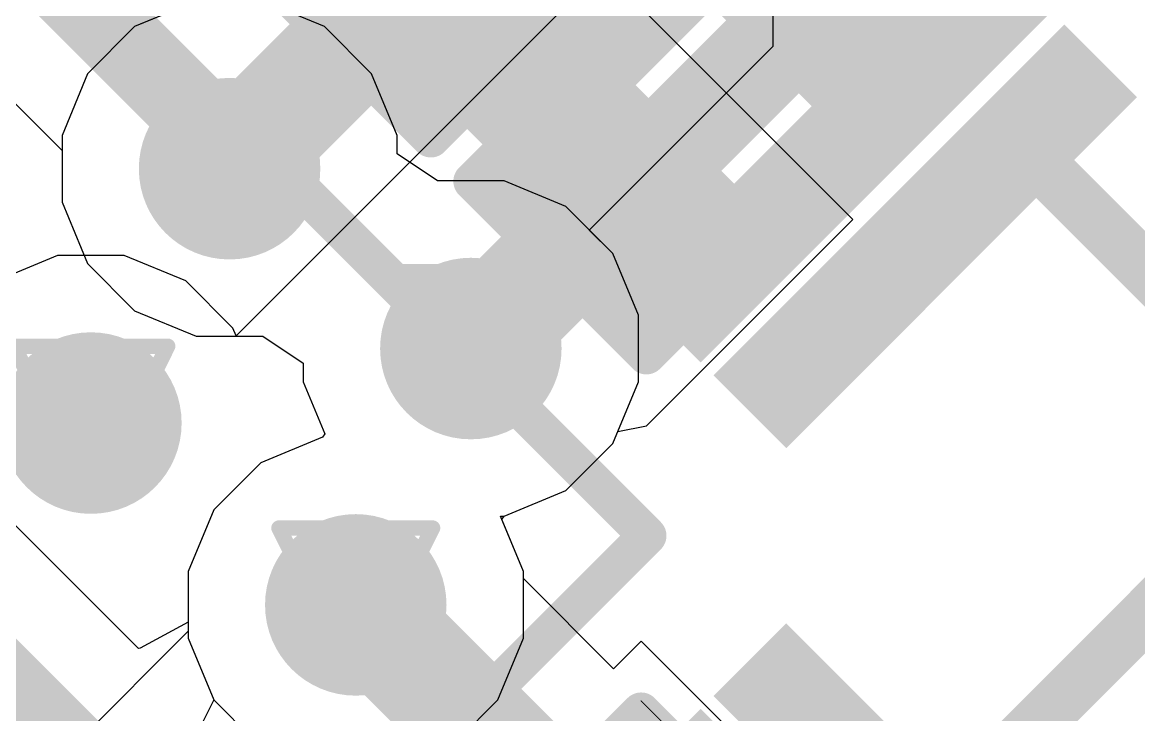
# Model space of a CAD drawing. Header units: inches. Extents: x 0 to 5359, y 0 to 5098.
# Drawn here: x 61.793 to 65.483, y 59.442 to 61.731 of the extents above; entities that cross this region are included whole.
import ezdxf

# ---------------------------------------------------------------- set-up
doc = ezdxf.new("R2010")
doc.units = ezdxf.units.IN
for name, color, linetype in [('Bottom Layer', 5, 'Continuous'), ('Bottom Overlay', 54, 'Continuous'), ('Bottom Paste', 16, 'Continuous'), ('Bottom Solder', 6, 'Continuous'), ('Drill Drawing', 1, 'Continuous'), ('Layer 1', 16, 'Continuous'), ('Layer 2', 76, 'Continuous'), ('Top Layer', 1, 'Continuous'), ('Top Overlay', 2, 'Continuous'), ('Top Paste', 8, 'Continuous'), ('Top Solder', 216, 'Continuous'), ('Via Holes', 16, 'Continuous')]:
    doc.layers.add(name, color=color, linetype=linetype)

# ---------------------------------------------------------------- blocks, each defined once
blk = doc.blocks.new('LQFP_128_EP_14_14__64')
at = {"layer": 'Top Layer'}
for points in [[(4.6999398, 6.849681499999999), (4.499940199999999, 6.849681499999999), (4.499940199999999, 8.3496785), (4.6999398, 8.3496785)], [(5.099989799999999, 6.849681499999999), (4.8999902, 6.849681499999999), (4.8999902, 8.3496785), (5.099989799999999, 8.3496785)], [(5.50003726, 6.849681499999999), (5.30003766, 6.849681499999999), (5.30003766, 8.3496785), (5.50003726, 8.3496785)], [(5.9000898, 6.849681499999999), (5.7000902, 6.849681499999999), (5.7000902, 8.3496785), (5.9000898, 8.3496785)], [(6.3001398, 6.849681499999999), (6.100140199999999, 6.849681499999999), (6.100140199999999, 8.3496785), (6.3001398, 8.3496785)], [(6.849681499999999, 6.100140199999999), (6.849681499999999, 6.3001398), (8.3496785, 6.3001398), (8.3496785, 6.100140199999999)]]:
    blk.add_hatch(color=1, dxfattribs=at).paths.add_polyline_path(points)
at = {"layer": 'Top Paste'}
for points in [[(4.6999398, 6.849681499999999), (4.499940199999999, 6.849681499999999), (4.499940199999999, 8.3496785), (4.6999398, 8.3496785)], [(5.099989799999999, 6.849681499999999), (4.8999902, 6.849681499999999), (4.8999902, 8.3496785), (5.099989799999999, 8.3496785)], [(5.50003726, 6.849681499999999), (5.30003766, 6.849681499999999), (5.30003766, 8.3496785), (5.50003726, 8.3496785)], [(5.9000898, 6.849681499999999), (5.7000902, 6.849681499999999), (5.7000902, 8.3496785), (5.9000898, 8.3496785)], [(6.3001398, 6.849681499999999), (6.100140199999999, 6.849681499999999), (6.100140199999999, 8.3496785), (6.3001398, 8.3496785)], [(6.849681499999999, 6.100140199999999), (6.849681499999999, 6.3001398), (8.3496785, 6.3001398), (8.3496785, 6.100140199999999)]]:
    blk.add_hatch(color=8, dxfattribs=at).paths.add_polyline_path(points)
at = {"layer": 'Top Solder'}
for points in [[(4.76993966, 6.77968164), (4.42994034, 6.77968164), (4.42994034, 8.419678359999999), (4.76993966, 8.419678359999999)], [(5.16998966, 6.77968164), (4.829990339999999, 6.77968164), (4.829990339999999, 8.419678359999999), (5.16998966, 8.419678359999999)], [(5.57003712, 6.77968164), (5.2300378, 6.77968164), (5.2300378, 8.419678359999999), (5.57003712, 8.419678359999999)], [(5.970089659999999, 6.77968164), (5.63009034, 6.77968164), (5.63009034, 8.419678359999999), (5.970089659999999, 8.419678359999999)], [(6.37013966, 6.77968164), (6.03014034, 6.77968164), (6.03014034, 8.419678359999999), (6.37013966, 8.419678359999999)], [(6.77968164, 6.03014034), (6.77968164, 6.37013966), (8.419678359999999, 6.37013966), (8.419678359999999, 6.03014034)], [(6.77968164, 5.63009034), (6.77968164, 5.970089659999999), (8.419678359999999, 5.970089659999999), (8.419678359999999, 5.63009034)]]:
    blk.add_hatch(color=216, dxfattribs=at).paths.add_polyline_path(points)
at = {"layer": 'Top Overlay'}
for points in [[(-6.249924, 6.249924, 0.127, 0.127, 0), (6.249924, 6.249924, 0.127, 0.127, 0)], [(6.249924, -6.249924, 0.127, 0.127, 0), (6.249924, 6.249924, 0.127, 0.127, 0)]]:
    blk.add_lwpolyline(points, format="xyseb", dxfattribs=at)
blk.add_lwpolyline([(6.218173999999999, 6.249924, 0.0635, 0.0635, 1), (6.281674, 6.249924, 0.0635, 0.0635, 1)], format="xyseb", close=True, dxfattribs=at)
blk.add_lwpolyline([(6.218173999999999, 6.249924, 0.0635, 0.0635, 1), (6.281674, 6.249924, 0.0635, 0.0635, 1)], format="xyseb", close=True, dxfattribs=at)
blk = doc.blocks.new('R___0402_B_177')
at = {"layer": 'Bottom Layer'}
for points in [[(-0.2412999999999999, 0.3174999999999999), (-0.2413000000000001, -0.3175), (-0.6985, -0.3174999999999999), (-0.6985, 0.3175)], [(0.6985, 0.3174999999999999), (0.6985, -0.3175), (0.2412999999999999, -0.3174999999999999), (0.2413000000000001, 0.3175)]]:
    blk.add_hatch(color=5, dxfattribs=at).paths.add_polyline_path(points)
at = {"layer": 'Bottom Paste'}
for points in [[(-0.2412999999999999, 0.3174999999999999), (-0.2413000000000001, -0.3175), (-0.6985, -0.3174999999999999), (-0.6985, 0.3175)], [(0.6985, 0.3174999999999999), (0.6985, -0.3175), (0.2412999999999999, -0.3174999999999999), (0.2413000000000001, 0.3175)]]:
    blk.add_hatch(color=16, dxfattribs=at).paths.add_polyline_path(points)
at = {"layer": 'Bottom Solder'}
for points in [[(-0.1862988399999999, 0.3725011599999999), (-0.18629884, -0.3725011600000001), (-0.75350116, -0.3725011599999999), (-0.75350116, 0.3725011600000001)], [(0.75350116, 0.3725011599999999), (0.75350116, -0.3725011600000001), (0.1862988399999999, -0.3725011599999999), (0.18629884, 0.3725011600000001)]]:
    blk.add_hatch(color=6, dxfattribs=at).paths.add_polyline_path(points)
at = {"layer": 'Bottom Overlay'}
for points in [[(-0.7874, 0.4064, 0.127, 0.127, 0), (0.7874, 0.4064, 0.127, 0.127, 0)], [(-0.7874, 0.4064, 0.127, 0.127, 0), (-0.7874, -0.4064, 0.127, 0.127, 0)], [(0.7874, 0.4064, 0.127, 0.127, 0), (0.7874, -0.4064, 0.127, 0.127, 0)], [(-0.8128, 0.4318, 0.0032258, 0.0032258, 0), (0.8128, 0.4318, 0.0032258, 0.0032258, 0)], [(-0.7874, -0.4064, 0.127, 0.127, 0), (0.7874, -0.4064, 0.127, 0.127, 0)]]:
    blk.add_lwpolyline(points, format="xyseb", dxfattribs=at)
for points in [[(-0.8191499999999999, 0.4064, 0.0635, 0.0635, 1), (-0.7556499999999999, 0.4064, 0.0635, 0.0635, 1)], [(-0.8191499999999999, 0.4064, 0.0635, 0.0635, 1), (-0.7556499999999999, 0.4064, 0.0635, 0.0635, 1)], [(0.7556499999999999, 0.4064, 0.0635, 0.0635, 1), (0.8191499999999999, 0.4064, 0.0635, 0.0635, 1)], [(0.7556499999999999, 0.4064, 0.0635, 0.0635, 1), (0.8191499999999999, 0.4064, 0.0635, 0.0635, 1)], [(-0.81360518, 0.4318, 0.0016129, 0.0016129, 1), (-0.8119948199999999, 0.4318, 0.0016129, 0.0016129, 1)], [(0.8119948199999999, 0.4318, 0.0016129, 0.0016129, 1), (0.81360518, 0.4318, 0.0016129, 0.0016129, 1)], [(-0.8191499999999999, -0.4064, 0.0635, 0.0635, 1), (-0.7556499999999999, -0.4064, 0.0635, 0.0635, 1)], [(-0.8191499999999999, -0.4064, 0.0635, 0.0635, 1), (-0.7556499999999999, -0.4064, 0.0635, 0.0635, 1)], [(0.7556499999999999, -0.4064, 0.0635, 0.0635, 1), (0.8191499999999999, -0.4064, 0.0635, 0.0635, 1)], [(0.7556499999999999, -0.4064, 0.0635, 0.0635, 1), (0.8191499999999999, -0.4064, 0.0635, 0.0635, 1)]]:
    blk.add_lwpolyline(points, format="xyseb", close=True, dxfattribs=at)
blk = doc.blocks.new('R___0402_B_190')
at = {"layer": 'Bottom Layer'}
for points in [[(-0.2413, 0.3175), (-0.2412999999999999, -0.3175), (-0.6985, -0.3175), (-0.6985, 0.3175)], [(0.6985, 0.3175), (0.6985, -0.3175), (0.2413, -0.3175), (0.2412999999999999, 0.3175)]]:
    blk.add_hatch(color=5, dxfattribs=at).paths.add_polyline_path(points)
at = {"layer": 'Bottom Paste'}
for points in [[(-0.2413, 0.3175), (-0.2412999999999999, -0.3175), (-0.6985, -0.3175), (-0.6985, 0.3175)], [(0.6985, 0.3175), (0.6985, -0.3175), (0.2413, -0.3175), (0.2412999999999999, 0.3175)]]:
    blk.add_hatch(color=16, dxfattribs=at).paths.add_polyline_path(points)
at = {"layer": 'Bottom Solder'}
for points in [[(-0.18629884, 0.37250116), (-0.1862988399999999, -0.37250116), (-0.75350116, -0.37250116), (-0.75350116, 0.37250116)], [(0.75350116, 0.37250116), (0.75350116, -0.37250116), (0.18629884, -0.37250116), (0.1862988399999999, 0.37250116)]]:
    blk.add_hatch(color=6, dxfattribs=at).paths.add_polyline_path(points)
at = {"layer": 'Bottom Overlay'}
for points in [[(-0.7874, 0.4064, 0.127, 0.127, 0), (0.7874, 0.4064, 0.127, 0.127, 0)], [(-0.7874, -0.4064, 0.127, 0.127, 0), (-0.7874, 0.4064, 0.127, 0.127, 0)], [(0.7874, -0.4064, 0.127, 0.127, 0), (0.7874, 0.4064, 0.127, 0.127, 0)], [(-0.8128, 0.4318, 0.0032258, 0.0032258, 0), (0.8128, 0.4318, 0.0032258, 0.0032258, 0)], [(-0.7874, -0.4064, 0.127, 0.127, 0), (0.7874, -0.4064, 0.127, 0.127, 0)]]:
    blk.add_lwpolyline(points, format="xyseb", dxfattribs=at)
for points in [[(-0.8191499999999999, 0.4064, 0.0635, 0.0635, 1), (-0.7556499999999999, 0.4064, 0.0635, 0.0635, 1)], [(-0.8191499999999999, 0.4064, 0.0635, 0.0635, 1), (-0.7556499999999999, 0.4064, 0.0635, 0.0635, 1)], [(0.7556499999999999, 0.4064, 0.0635, 0.0635, 1), (0.8191499999999999, 0.4064, 0.0635, 0.0635, 1)], [(0.7556499999999999, 0.4064, 0.0635, 0.0635, 1), (0.8191499999999999, 0.4064, 0.0635, 0.0635, 1)], [(-0.81360518, 0.4318, 0.0016129, 0.0016129, 1), (-0.8119948199999999, 0.4318, 0.0016129, 0.0016129, 1)], [(0.8119948199999999, 0.4318, 0.0016129, 0.0016129, 1), (0.81360518, 0.4318, 0.0016129, 0.0016129, 1)], [(-0.8191499999999999, -0.4064, 0.0635, 0.0635, 1), (-0.7556499999999999, -0.4064, 0.0635, 0.0635, 1)], [(-0.8191499999999999, -0.4064, 0.0635, 0.0635, 1), (-0.7556499999999999, -0.4064, 0.0635, 0.0635, 1)], [(0.7556499999999999, -0.4064, 0.0635, 0.0635, 1), (0.8191499999999999, -0.4064, 0.0635, 0.0635, 1)], [(0.7556499999999999, -0.4064, 0.0635, 0.0635, 1), (0.8191499999999999, -0.4064, 0.0635, 0.0635, 1)]]:
    blk.add_lwpolyline(points, format="xyseb", close=True, dxfattribs=at)
blk = doc.blocks.new('C___0402_B_356')
at = {"layer": 'Bottom Layer'}
for points in [[(-0.2413, 0.3175), (-0.2412999999999999, -0.3175), (-0.6985, -0.3175), (-0.6985, 0.3175)], [(0.6985, 0.3175), (0.6985, -0.3175), (0.2413, -0.3175), (0.2412999999999999, 0.3175)]]:
    blk.add_hatch(color=5, dxfattribs=at).paths.add_polyline_path(points)
at = {"layer": 'Bottom Paste'}
for points in [[(-0.2413, 0.3175), (-0.2412999999999999, -0.3175), (-0.6985, -0.3175), (-0.6985, 0.3175)], [(0.6985, 0.3175), (0.6985, -0.3175), (0.2413, -0.3175), (0.2412999999999999, 0.3175)]]:
    blk.add_hatch(color=16, dxfattribs=at).paths.add_polyline_path(points)
at = {"layer": 'Bottom Solder'}
for points in [[(-0.18130012, 0.37749988), (-0.18130012, -0.37749988), (-0.7584998799999999, -0.37749988), (-0.7584998799999999, 0.37749988)], [(0.7584998799999999, 0.37749988), (0.7584998799999999, -0.37749988), (0.18130012, -0.37749988), (0.18130012, 0.37749988)]]:
    blk.add_hatch(color=6, dxfattribs=at).paths.add_polyline_path(points)
at = {"layer": 'Bottom Overlay'}
for points in [[(-0.2794, 0.4064, 0.127, 0.127, 0), (-0.7874, 0.4064, 0.127, 0.127, 0)], [(-0.7874, -0.4064, 0.127, 0.127, 0), (-0.7874, 0.4064, 0.127, 0.127, 0)], [(0.7874, 0.4064, 0.127, 0.127, 0), (0.2794, 0.4064, 0.127, 0.127, 0)], [(0.7874, -0.4064, 0.127, 0.127, 0), (0.7874, 0.4064, 0.127, 0.127, 0)], [(-0.2794, -0.4064, 0.127, 0.127, 0), (-0.7874, -0.4064, 0.127, 0.127, 0)], [(0.7874, -0.4064, 0.127, 0.127, 0), (0.2794, -0.4064, 0.127, 0.127, 0)]]:
    blk.add_lwpolyline(points, format="xyseb", dxfattribs=at)
for points in [[(-0.8191499999999999, 0.4064, 0.0635, 0.0635, 1), (-0.7556499999999999, 0.4064, 0.0635, 0.0635, 1)], [(-0.8191499999999999, 0.4064, 0.0635, 0.0635, 1), (-0.7556499999999999, 0.4064, 0.0635, 0.0635, 1)], [(-0.31115, 0.4064, 0.0635, 0.0635, 1), (-0.24765, 0.4064, 0.0635, 0.0635, 1)], [(0.24765, 0.4064, 0.0635, 0.0635, 1), (0.31115, 0.4064, 0.0635, 0.0635, 1)], [(0.7556499999999999, 0.4064, 0.0635, 0.0635, 1), (0.8191499999999999, 0.4064, 0.0635, 0.0635, 1)], [(0.7556499999999999, 0.4064, 0.0635, 0.0635, 1), (0.8191499999999999, 0.4064, 0.0635, 0.0635, 1)], [(-0.8191499999999999, -0.4064, 0.0635, 0.0635, 1), (-0.7556499999999999, -0.4064, 0.0635, 0.0635, 1)], [(-0.8191499999999999, -0.4064, 0.0635, 0.0635, 1), (-0.7556499999999999, -0.4064, 0.0635, 0.0635, 1)], [(-0.31115, -0.4064, 0.0635, 0.0635, 1), (-0.24765, -0.4064, 0.0635, 0.0635, 1)], [(0.24765, -0.4064, 0.0635, 0.0635, 1), (0.31115, -0.4064, 0.0635, 0.0635, 1)], [(0.7556499999999999, -0.4064, 0.0635, 0.0635, 1), (0.8191499999999999, -0.4064, 0.0635, 0.0635, 1)], [(0.7556499999999999, -0.4064, 0.0635, 0.0635, 1), (0.8191499999999999, -0.4064, 0.0635, 0.0635, 1)]]:
    blk.add_lwpolyline(points, format="xyseb", close=True, dxfattribs=at)

msp = doc.modelspace()

# ---------------------------------------------------------------- hatches: boundary and pattern name
at = {"layer": 'Bottom Layer'}
h = msp.add_hatch(color=5, dxfattribs=at)
edge = h.paths.add_edge_path()
edge.add_arc((62.4778659, 61.2468549), 0.2999994, 0, 360)
h = msp.add_hatch(color=5, dxfattribs=at)
edge = h.paths.add_edge_path()
edge.add_arc((63.27552241999999, 60.65239838), 0.2999994, 0, 360)
h = msp.add_hatch(color=5, dxfattribs=at)
edge = h.paths.add_edge_path()
edge.add_arc((62.0193578, 60.40610728), 0.2999994, 0, 360)
h = msp.add_hatch(color=5, dxfattribs=at)
edge = h.paths.add_edge_path()
edge.add_arc((62.89510408, 59.80514581999999), 0.2999994, 0, 360)
at = {"layer": 'Layer 1'}
h = msp.add_hatch(color=16, dxfattribs=at)
edge = h.paths.add_edge_path()
edge.add_arc((62.4778659, 61.2468549), 0.2999994, 0, 360)
h = msp.add_hatch(color=16, dxfattribs=at)
edge = h.paths.add_edge_path()
edge.add_arc((63.27552241999999, 60.65239838), 0.2999994, 0, 360)
h = msp.add_hatch(color=16, dxfattribs=at)
edge = h.paths.add_edge_path()
edge.add_arc((62.0193578, 60.40610728), 0.2999994, 0, 360)
h = msp.add_hatch(color=16, dxfattribs=at)
edge = h.paths.add_edge_path()
edge.add_arc((62.89510408, 59.80514581999999), 0.2999994, 0, 360)
at = {"layer": 'Layer 2'}
h = msp.add_hatch(color=76, dxfattribs=at)
edge = h.paths.add_edge_path()
edge.add_arc((62.4778659, 61.2468549), 0.2999994, 0, 360)
h = msp.add_hatch(color=76, dxfattribs=at)
edge = h.paths.add_edge_path()
edge.add_arc((63.27552241999999, 60.65239838), 0.2999994, 0, 360)
h = msp.add_hatch(color=76, dxfattribs=at)
edge = h.paths.add_edge_path()
edge.add_arc((62.0193578, 60.40610728), 0.2999994, 0, 360)
h = msp.add_hatch(color=76, dxfattribs=at)
edge = h.paths.add_edge_path()
edge.add_arc((62.89510408, 59.80514581999999), 0.2999994, 0, 360)
at = {"layer": 'Top Layer'}
h = msp.add_hatch(color=1, dxfattribs=at)
edge = h.paths.add_edge_path()
edge.add_arc((62.4778659, 61.2468549), 0.2999994, 0, 360)
h = msp.add_hatch(color=1, dxfattribs=at)
edge = h.paths.add_edge_path()
edge.add_arc((63.27552241999999, 60.65239838), 0.2999994, 0, 360)
h = msp.add_hatch(color=1, dxfattribs=at)
edge = h.paths.add_edge_path()
edge.add_arc((62.0193578, 60.40610728), 0.2999994, 0, 360)
h = msp.add_hatch(color=1, dxfattribs=at)
edge = h.paths.add_edge_path()
edge.add_arc((62.89510408, 59.80514581999999), 0.2999994, 0, 360)
at = {"layer": 'Via Holes'}
h = msp.add_hatch(color=7, dxfattribs=at)
edge = h.paths.add_edge_path()
edge.add_arc((62.4778659, 61.2468549), 0.1499997, 0, 360)
h = msp.add_hatch(color=7, dxfattribs=at)
edge = h.paths.add_edge_path()
edge.add_arc((63.27552241999999, 60.65239838), 0.1499997, 0, 360)
h = msp.add_hatch(color=7, dxfattribs=at)
edge = h.paths.add_edge_path()
edge.add_arc((62.0193578, 60.40610728), 0.1499997, 0, 360)
h = msp.add_hatch(color=7, dxfattribs=at)
edge = h.paths.add_edge_path()
edge.add_arc((62.89510408, 59.80514581999999), 0.1499997, 0, 360)

# ---------------------------------------------------------------- linework, layer by layer
at = {"layer": 'Bottom Layer'}
for p, q in [((62.17683779999999, 59.66064014), (59.79799825999999, 62.03947967999999)), ((64.5384536, 61.07941302), (63.82366711999999, 61.79419696)), ((62.25267712, 61.75322422), (62.16405143999999, 61.7165136)), ((62.16405143999999, 61.7165136), (62.00820719999999, 61.56066935999999)), ((62.00820719999999, 61.56066935999999), (61.9238665, 61.3570528)), ((61.9238665, 61.3570528), (61.9238665, 61.13665699999999)), ((61.9238665, 61.13665699999999), (62.00820719999999, 60.93304044)), ((63.85595559999999, 60.39691501999999), (64.5384536, 61.07941302)), ((62.00820719999999, 60.93304044), (62.16405143999999, 60.77719619999999)), ((62.16405143999999, 60.77719619999999), (62.367668, 60.6928555)), ((62.367668, 60.6928555), (62.58806126, 60.6928555)), ((62.58806126, 60.6928555), (62.72152302, 60.60367864)), ((62.72152302, 60.60367864), (62.72152302, 60.54220047999999)), ((62.72152302, 60.54220047999999), (62.7925846, 60.37064126)), ((63.76156412, 60.37813934), (63.85595813999999, 60.39691501999999)), ((63.85595813999999, 60.39691501999999), (63.85595559999999, 60.39691501999999)), ((62.78490364, 60.35914521999999), (62.58128962, 60.27480452)), ((62.7925846, 60.37064126), (62.78490364, 60.35914521999999)), ((63.74518112, 60.33858392), (63.76156412, 60.37813934)), ((63.58933688, 60.18273968), (63.74518112, 60.33858392)), ((62.58128962, 60.27480452), (62.42544537999999, 60.11896028)), ((63.38572286, 60.09839898), (63.58933688, 60.18273968)), ((62.42544537999999, 60.11896028), (62.34110468, 59.91534372)), ((63.37804189999999, 60.08690294), (63.38572286, 60.09839898)), ((63.44910348000001, 59.91534372), (63.37804189999999, 60.08690294)), ((62.34110468, 59.91534372), (62.34110468, 59.74782309999999)), ((63.44910348000001, 59.89207986), (63.44910348000001, 59.91534372)), ((63.74697944, 59.5942039), (63.44910348000001, 59.89207986)), ((62.34110468, 59.74782309999999), (62.18219212, 59.66175773999999)), ((63.83845753999999, 59.68568199999999), (63.74697944, 59.5942039)), ((64.52095554, 59.003184), (63.83845753999999, 59.68568199999999)), ((62.18219212, 59.66175773999999), (62.17683779999999, 59.66064014))]:
    msp.add_line(p, q, dxfattribs=at)
for points in [[(52.77891146, 68.41763304, 0.3809999999999999, 0.3809999999999999, 0), (62.4268881, 58.76965894, 0.3809999999999999, 0.3809999999999999, 0)], [(62.55553147999999, 61.33428424, 0.3809999999999999, 0.3809999999999999, 0), (63.08054694, 61.85929969999999, 0.3809999999999999, 0.3809999999999999, 0)], [(63.27552241999999, 60.65239838, 0.3809999999999999, 0.3809999999999999, 0), (63.76539951999999, 61.14227548, 0.3809999999999999, 0.3809999999999999, 0)], [(63.76539951999999, 61.14227548, 0.1778, 0.1778, 0), (63.79309313999999, 61.14227548, 0.1778, 0.1778, 0)], [(62.89510408, 59.80514581999999, 0.3809999999999999, 0.3809999999999999, 0), (63.75992836, 58.94032154, 0.3809999999999999, 0.3809999999999999, 0)]]:
    msp.add_lwpolyline(points, format="xyseb", dxfattribs=at)
for points in [[(62.98529694, 61.85929969999999, 0.1905, 0.1905, 1), (63.17579694, 61.85929969999999, 0.1905, 0.1905, 1)], [(62.46028148, 61.33428424, 0.1905, 0.1905, 1), (62.65078147999999, 61.33428424, 0.1905, 0.1905, 1)], [(63.67014952, 61.14227548, 0.1905, 0.1905, 1), (63.86064952, 61.14227548, 0.1905, 0.1905, 1)], [(63.72094951999999, 61.14227548, 0.08889999999999999, 0.08889999999999999, 1), (63.80984952, 61.14227548, 0.08889999999999999, 0.08889999999999999, 1)], [(63.74864313999999, 61.14227548, 0.08889999999999999, 0.08889999999999999, 1), (63.83754314, 61.14227548, 0.08889999999999999, 0.08889999999999999, 1)], [(63.18027241999999, 60.65239838, 0.1905, 0.1905, 1), (63.37077242, 60.65239838, 0.1905, 0.1905, 1)], [(62.79985408, 59.80514581999999, 0.1905, 0.1905, 1), (62.99035408, 59.80514581999999, 0.1905, 0.1905, 1)]]:
    msp.add_lwpolyline(points, format="xyseb", close=True, dxfattribs=at)
at = {"layer": 'Drill Drawing'}
for points in [[(62.2238659, 61.50085489999999, 0.0508, 0.0508, 0), (62.7318659, 61.50085489999999, 0.0508, 0.0508, 0)], [(62.2238659, 61.50085489999999, 0.0508, 0.0508, 0), (62.4778659, 60.9928549, 0.0508, 0.0508, 0)], [(62.4778659, 60.9928549, 0.0508, 0.0508, 0), (62.7318659, 61.50085489999999, 0.0508, 0.0508, 0)], [(63.02152241999999, 60.90639837999999, 0.0508, 0.0508, 0), (63.52952241999999, 60.90639837999999, 0.0508, 0.0508, 0)], [(63.02152241999999, 60.90639837999999, 0.0508, 0.0508, 0), (63.27552241999999, 60.39839838, 0.0508, 0.0508, 0)], [(63.27552241999999, 60.39839838, 0.0508, 0.0508, 0), (63.52952241999999, 60.90639837999999, 0.0508, 0.0508, 0)], [(61.76535779999999, 60.66010727999999, 0.0508, 0.0508, 0), (62.27335779999999, 60.66010727999999, 0.0508, 0.0508, 0)], [(61.76535779999999, 60.66010727999999, 0.0508, 0.0508, 0), (62.0193578, 60.15210728, 0.0508, 0.0508, 0)], [(62.0193578, 60.15210728, 0.0508, 0.0508, 0), (62.27335779999999, 60.66010727999999, 0.0508, 0.0508, 0)], [(62.64110408, 60.05914582, 0.0508, 0.0508, 0), (63.14910407999999, 60.05914582, 0.0508, 0.0508, 0)], [(62.64110408, 60.05914582, 0.0508, 0.0508, 0), (62.89510408, 59.55114582, 0.0508, 0.0508, 0)], [(62.89510408, 59.55114582, 0.0508, 0.0508, 0), (63.14910407999999, 60.05914582, 0.0508, 0.0508, 0)]]:
    msp.add_lwpolyline(points, format="xyseb", dxfattribs=at)
for points in [[(62.2111659, 61.50085489999999, 0.0254, 0.0254, 1), (62.2365659, 61.50085489999999, 0.0254, 0.0254, 1)], [(62.2111659, 61.50085489999999, 0.0254, 0.0254, 1), (62.2365659, 61.50085489999999, 0.0254, 0.0254, 1)], [(62.7191659, 61.50085489999999, 0.0254, 0.0254, 1), (62.7445659, 61.50085489999999, 0.0254, 0.0254, 1)], [(62.7191659, 61.50085489999999, 0.0254, 0.0254, 1), (62.7445659, 61.50085489999999, 0.0254, 0.0254, 1)], [(62.46516589999999, 60.9928549, 0.0254, 0.0254, 1), (62.4905659, 60.9928549, 0.0254, 0.0254, 1)], [(62.46516589999999, 60.9928549, 0.0254, 0.0254, 1), (62.4905659, 60.9928549, 0.0254, 0.0254, 1)], [(63.00882242, 60.90639837999999, 0.0254, 0.0254, 1), (63.03422242, 60.90639837999999, 0.0254, 0.0254, 1)], [(63.00882242, 60.90639837999999, 0.0254, 0.0254, 1), (63.03422242, 60.90639837999999, 0.0254, 0.0254, 1)], [(63.51682242, 60.90639837999999, 0.0254, 0.0254, 1), (63.54222241999999, 60.90639837999999, 0.0254, 0.0254, 1)], [(63.51682242, 60.90639837999999, 0.0254, 0.0254, 1), (63.54222241999999, 60.90639837999999, 0.0254, 0.0254, 1)], [(62.2606578, 60.66010727999999, 0.0254, 0.0254, 1), (62.28605779999999, 60.66010727999999, 0.0254, 0.0254, 1)], [(62.2606578, 60.66010727999999, 0.0254, 0.0254, 1), (62.28605779999999, 60.66010727999999, 0.0254, 0.0254, 1)], [(63.26282241999999, 60.39839838, 0.0254, 0.0254, 1), (63.28822242, 60.39839838, 0.0254, 0.0254, 1)], [(63.26282241999999, 60.39839838, 0.0254, 0.0254, 1), (63.28822242, 60.39839838, 0.0254, 0.0254, 1)], [(62.00665779999999, 60.15210728, 0.0254, 0.0254, 1), (62.03205779999999, 60.15210728, 0.0254, 0.0254, 1)], [(62.00665779999999, 60.15210728, 0.0254, 0.0254, 1), (62.03205779999999, 60.15210728, 0.0254, 0.0254, 1)], [(62.62840407999999, 60.05914582, 0.0254, 0.0254, 1), (62.65380408, 60.05914582, 0.0254, 0.0254, 1)], [(62.62840407999999, 60.05914582, 0.0254, 0.0254, 1), (62.65380408, 60.05914582, 0.0254, 0.0254, 1)], [(63.13640407999999, 60.05914582, 0.0254, 0.0254, 1), (63.16180408, 60.05914582, 0.0254, 0.0254, 1)], [(63.13640407999999, 60.05914582, 0.0254, 0.0254, 1), (63.16180408, 60.05914582, 0.0254, 0.0254, 1)], [(62.88240408, 59.55114582, 0.0254, 0.0254, 1), (62.90780407999999, 59.55114582, 0.0254, 0.0254, 1)], [(62.88240408, 59.55114582, 0.0254, 0.0254, 1), (62.90780407999999, 59.55114582, 0.0254, 0.0254, 1)]]:
    msp.add_lwpolyline(points, format="xyseb", close=True, dxfattribs=at)
at = {"layer": 'Layer 1'}
for p, q in [((62.367668, 61.80085429999999), (62.16405143999999, 61.7165136)), ((62.79168035999999, 61.7165136), (62.5880638, 61.80085429999999)), ((62.16405143999999, 61.7165136), (62.00820719999999, 61.56066935999999)), ((62.94752459999999, 61.56066935999999), (62.79168035999999, 61.7165136)), ((62.00820719999999, 61.56066935999999), (61.9238665, 61.3570528)), ((63.03186529999999, 61.3570528), (62.94752459999999, 61.56066935999999)), ((61.9238665, 61.3570528), (61.9238665, 61.13665699999999)), ((63.03186529999999, 61.29557463999999), (63.03186529999999, 61.3570528)), ((63.16532706, 61.20639778), (63.03186529999999, 61.29557463999999)), ((63.38572031999999, 61.20639778), (63.16532706, 61.20639778)), ((63.58933688, 61.12205708), (63.38572031999999, 61.20639778)), ((61.9238665, 61.13665699999999), (62.00820719999999, 60.93304044)), ((63.74518112, 60.96621284), (63.58933688, 61.12205708)), ((63.82952182, 60.76259628), (63.74518112, 60.96621284)), ((62.00820719999999, 60.93304044), (62.16405143999999, 60.77719619999999)), ((62.16405143999999, 60.77719619999999), (62.367668, 60.6928555)), ((63.82952182, 60.54220047999999), (63.82952182, 60.76259628)), ((62.367668, 60.6928555), (62.58806126, 60.6928555)), ((62.58806126, 60.6928555), (62.72152302, 60.60367864)), ((62.72152302, 60.60367864), (62.72152302, 60.54220047999999)), ((62.72152302, 60.54220047999999), (62.7925846, 60.37064126)), ((63.74518112, 60.33858392), (63.82952182, 60.54220047999999)), ((62.78490364, 60.35914521999999), (62.58128962, 60.27480452)), ((62.7925846, 60.37064126), (62.78490364, 60.35914521999999)), ((63.58933688, 60.18273968), (63.74518112, 60.33858392)), ((62.58128962, 60.27480452), (62.42544537999999, 60.11896028)), ((63.38572286, 60.09839898), (63.58933688, 60.18273968)), ((62.42544537999999, 60.11896028), (62.34110468, 59.91534372)), ((63.37804189999999, 60.08690294), (63.38572286, 60.09839898)), ((63.44910348000001, 59.91534372), (63.37804189999999, 60.08690294)), ((62.34110468, 59.91534372), (62.34110468, 59.69494792)), ((63.44910348000001, 59.69494792), (63.44910348000001, 59.91534372)), ((62.34110468, 59.69494792), (62.42544537999999, 59.4913339)), ((63.36476278, 59.49133136), (63.44910348000001, 59.69494792)), ((62.42544537999999, 59.4913339), (62.34166602, 59.32366087999999)), ((63.20891853999999, 59.33548712), (63.36476278, 59.49133136))]:
    msp.add_line(p, q, dxfattribs=at)
at = {"layer": 'Layer 2'}
for p, q in [((64.27473047999999, 61.65160643999999), (64.27473047999999, 62.63637206)), ((63.88305739999999, 62.07776763999999), (62.49961845999999, 60.69432869999999)), ((63.66725899999999, 61.04413495999999), (64.27473047999999, 61.65160643999999)), ((63.74518112, 60.96621284), (63.66725899999999, 61.04413495999999)), ((61.90915989999999, 60.96010668), (61.70554334, 60.87576598)), ((62.12955569999999, 60.96010668), (61.90915989999999, 60.96010668)), ((62.33317226, 60.87576598), (62.12955569999999, 60.96010668)), ((63.82952182, 60.76259628), (63.74518112, 60.96621284)), ((62.4890165, 60.71992174), (62.33317226, 60.87576598)), ((63.82952182, 60.54220047999999), (63.82952182, 60.76259628)), ((62.49961845999999, 60.69432869999999), (62.4890165, 60.71992174)), ((63.74518112, 60.33858392), (63.82952182, 60.54220047999999)), ((63.58933688, 60.18273968), (63.74518112, 60.33858392)), ((63.38572031999999, 60.09839898), (63.58933688, 60.18273968)), ((63.44910348000001, 59.91534372), (63.37327939999999, 60.09839898)), ((63.37327939999999, 60.09839898), (63.38572031999999, 60.09839898)), ((63.44910348000001, 59.69494792), (63.44910348000001, 59.91534372)), ((61.45021999999999, 58.82709595999999), (62.34110468, 59.71798063999999)), ((62.34110468, 59.71798063999999), (62.34110468, 59.69494792)), ((62.34110468, 59.69494792), (62.42544537999999, 59.49133136)), ((63.36476278, 59.49133136), (63.44910348000001, 59.69494792)), ((62.42544537999999, 59.49133136), (62.58128962, 59.33548712)), ((63.20891853999999, 59.33548712), (63.36476278, 59.49133136))]:
    msp.add_line(p, q, dxfattribs=at)
at = {"layer": 'Top Layer'}
for p, q in [((61.63641978, 61.59386462), (61.9238665, 61.30642044)), ((61.9238665, 61.30642044), (61.9238665, 61.13665699999999)), ((61.9238665, 61.13665699999999), (62.00820719999999, 60.93304044)), ((62.00820719999999, 60.93304044), (62.16405143999999, 60.77719619999999)), ((62.16405143999999, 60.77719619999999), (62.367668, 60.6928555)), ((62.367668, 60.6928555), (62.58806126, 60.6928555)), ((62.58806126, 60.6928555), (62.72152302, 60.60367864)), ((62.72152302, 60.60367864), (62.72152302, 60.54220047999999)), ((62.72152302, 60.54220047999999), (62.7925846, 60.37064126)), ((62.78490364, 60.35914521999999), (62.58128962, 60.27480452)), ((62.7925846, 60.37064126), (62.78490364, 60.35914521999999)), ((62.58128962, 60.27480452), (62.42544537999999, 60.11896028)), ((62.42544537999999, 60.11896028), (62.34110468, 59.91534372)), ((62.34110468, 59.91534372), (62.34110468, 59.69494792)), ((62.34110468, 59.69494792), (62.42544537999999, 59.4913339)), ((62.42544537999999, 59.4913339), (62.34166602, 59.32366087999999))]:
    msp.add_line(p, q, dxfattribs=at)
for points in [[(64.21225156, 61.58912751999999, 0.1778, 0.1778, 0), (68.58692404, 65.96379999999999, 0.1778, 0.1778, 0)], [(64.49513136, 61.30624772, 0.1778, 0.1778, 0), (65.83491024, 62.64602659999999, 0.1778, 0.1778, 0)], [(61.88363035999999, 61.8410879, 0.1778, 0.1778, 0), (62.4778659, 61.24685744, 0.1778, 0.1778, 0)], [(63.27552241999999, 60.65239838, 0.1778, 0.1778, 0), (64.21225156, 61.58912751999999, 0.1778, 0.1778, 0)], [(64.77800862, 61.02337046, 0.1778, 0.1778, 0), (65.079499, 61.32486083999999, 0.1778, 0.1778, 0)], [(65.079499, 61.32486083999999, 0.1778, 0.1778, 0), (65.0951962, 61.32486083999999, 0.1778, 0.1778, 0)], [(65.0951962, 61.32486083999999, 0.1778, 0.1778, 0), (66.2402663, 60.17978819999999, 0.1778, 0.1778, 0)], [(64.77801369999999, 59.04412118, 0.1778, 0.1778, 0), (65.62709252, 59.8932, 0.1778, 0.1778, 0)], [(62.89028824, 59.80032997999999, 0.1778, 0.1778, 0), (64.21225156, 58.47836666, 0.1778, 0.1778, 0)]]:
    msp.add_lwpolyline(points, format="xyseb", dxfattribs=at)
for points in [[(64.16780155999999, 61.58912751999999, 0.08889999999999999, 0.08889999999999999, 1), (64.25670156, 61.58912751999999, 0.08889999999999999, 0.08889999999999999, 1)], [(64.16780155999999, 61.58912751999999, 0.08889999999999999, 0.08889999999999999, 1), (64.25670156, 61.58912751999999, 0.08889999999999999, 0.08889999999999999, 1)], [(64.45068135999999, 61.30624772, 0.08889999999999999, 0.08889999999999999, 1), (64.53958136, 61.30624772, 0.08889999999999999, 0.08889999999999999, 1)], [(65.035049, 61.32486083999999, 0.08889999999999999, 0.08889999999999999, 1), (65.123949, 61.32486083999999, 0.08889999999999999, 0.08889999999999999, 1)], [(65.035049, 61.32486083999999, 0.08889999999999999, 0.08889999999999999, 1), (65.123949, 61.32486083999999, 0.08889999999999999, 0.08889999999999999, 1)], [(65.05074619999999, 61.32486083999999, 0.08889999999999999, 0.08889999999999999, 1), (65.1396462, 61.32486083999999, 0.08889999999999999, 0.08889999999999999, 1)], [(65.05074619999999, 61.32486083999999, 0.08889999999999999, 0.08889999999999999, 1), (65.1396462, 61.32486083999999, 0.08889999999999999, 0.08889999999999999, 1)], [(62.4334159, 61.24685744, 0.08889999999999999, 0.08889999999999999, 1), (62.5223159, 61.24685744, 0.08889999999999999, 0.08889999999999999, 1)], [(64.73355862, 61.02337046, 0.08889999999999999, 0.08889999999999999, 1), (64.82245862, 61.02337046, 0.08889999999999999, 0.08889999999999999, 1)], [(63.23107242, 60.65239838, 0.08889999999999999, 0.08889999999999999, 1), (63.31997242, 60.65239838, 0.08889999999999999, 0.08889999999999999, 1)], [(62.84583824, 59.80032997999999, 0.08889999999999999, 0.08889999999999999, 1), (62.93473823999999, 59.80032997999999, 0.08889999999999999, 0.08889999999999999, 1)]]:
    msp.add_lwpolyline(points, format="xyseb", close=True, dxfattribs=at)

# ---------------------------------------------------------------- block references
for name, p, rotation in [('LQFP_128_EP_14_14__64', (55.02006268, 60.03374581999999), 315), ('R___0402_B_177', (63.41281704, 62.1915698), 45), ('C___0402_B_356', (64.12536324, 61.47454558), 225), ('R___0402_B_190', (64.10786517999999, 58.60805144), 315)]:
    msp.add_blockref(name, p, dxfattribs=dict(rotation=rotation))

doc.saveas('drawing.dxf')
